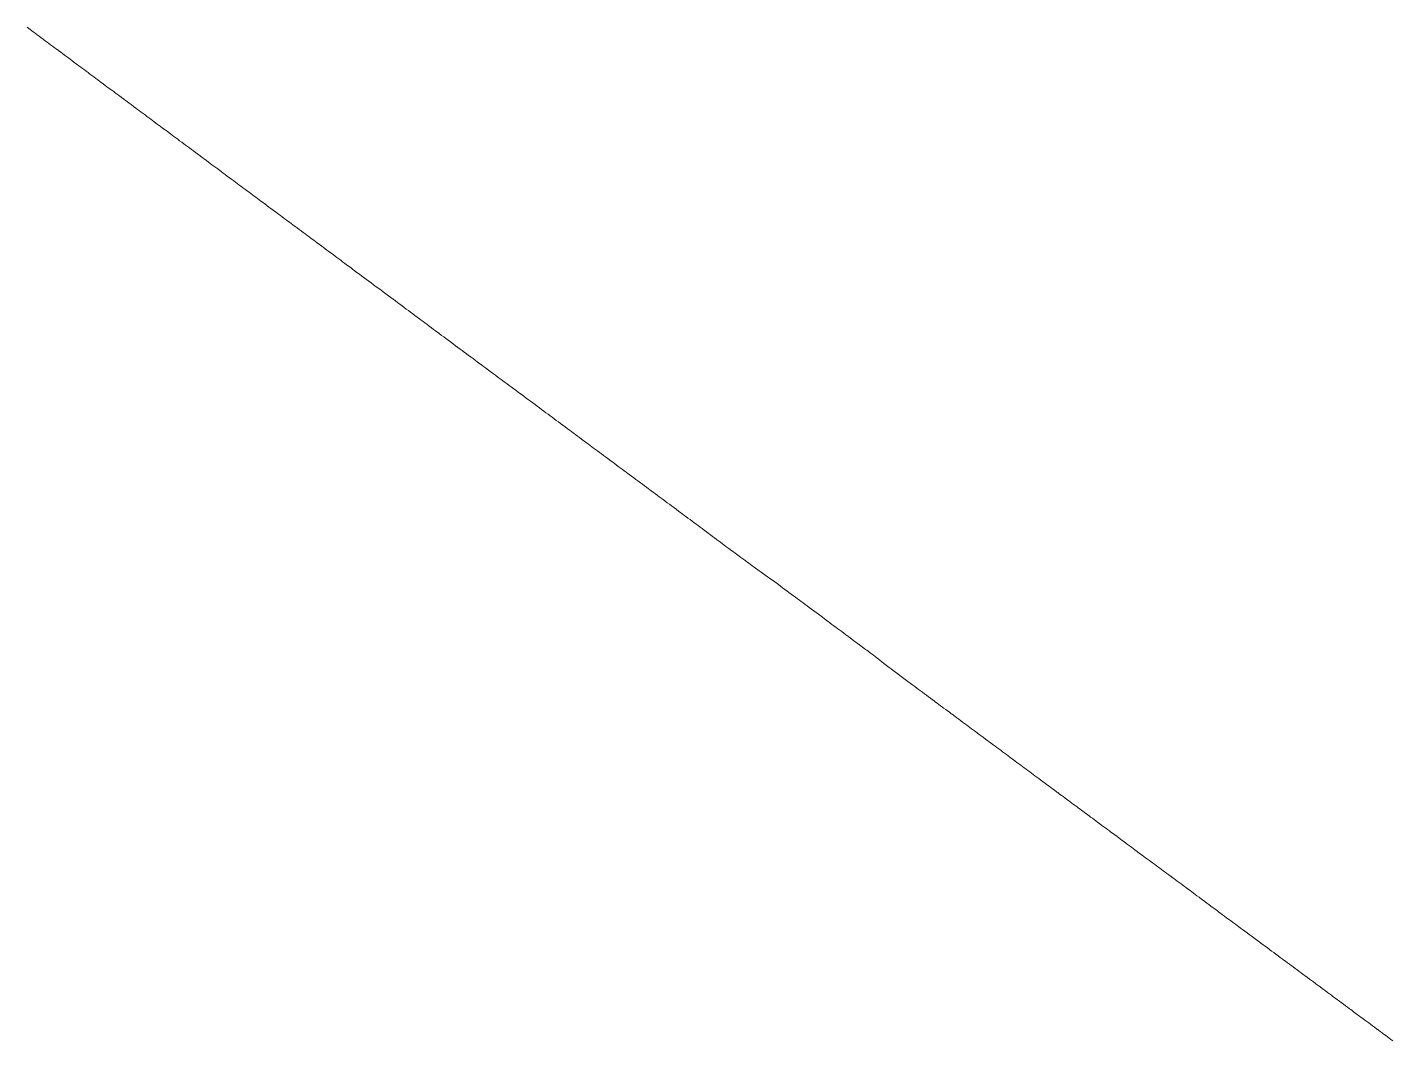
# Model space of a CAD drawing. Header units: metres. Extents: x 628798 to 649928, y 3375999 to 3390963.
# Drawn here: x 639363 to 649928, y 3375999 to 3383837 of the extents above; entities that cross this region are included whole.
import ezdxf

# ---------------------------------------------------------------- set-up
doc = ezdxf.new("R2010")
doc.units = ezdxf.units.M
doc.header["$MEASUREMENT"] = 0
doc.layers.add('Existing IR Track', color=143, linetype='Continuous', lineweight=0)

msp = doc.modelspace()

# ---------------------------------------------------------------- linework, layer by layer
at = {"layer": 'Existing IR Track', "flags": 128}
msp.add_lwpolyline([(649927.7078, 3375999.2734), (649914.4101, 3376009.1091), (649901.1321, 3376018.9301), (649888.0859, 3376028.5904), (649875.0355, 3376038.2538), (649872.4385, 3376040.1846), (649869.8014, 3376042.1291), (649867.0763, 3376044.1605), (649854.4385, 3376053.5123), (649846.2449, 3376059.5479), (649832.0657, 3376070.0475), (649817.8965, 3376080.5396), (649807.7598, 3376088.0505), (649805.902, 3376089.4191), (649796.7274, 3376096.2193), (649787.5124, 3376103.0495), (649771.9211, 3376114.5804), (649756.3138, 3376126.1232), (649742.317, 3376136.4643), (649728.2458, 3376146.8605), (649712.5945, 3376158.4352), (649696.9861, 3376169.9781), (649683.9757, 3376179.6136), (649671.0002, 3376189.2234), (649656.6868, 3376199.8408), (649642.2232, 3376210.5134), (649625.1517, 3376223.2089), (649613.2865, 3376231.9125), (649603.4547, 3376239.2556), (649593.6397, 3376246.5862), (649578.686, 3376257.6201), (649563.795, 3376268.6076), (649546.9544, 3376281.0877), (649530.2698, 3376293.4522), (649514.8981, 3376304.7908), (649499.5999, 3376316.0749), (649483.8196, 3376327.7826), (649467.971, 3376339.5408), (649453.4061, 3376350.2949), (649438.8224, 3376361.0629), (649423.0853, 3376372.7132), (649407.4433, 3376384.2932), (649392.0956, 3376395.6805), (649355.9283, 3376422.4146), (649346.0502, 3376429.7691), (649330.3025, 3376441.3933), (649314.2822, 3376453.2193), (649299.9097, 3376463.9298), (649285.2704, 3376474.8384), (649268.5879, 3376487.0999), (649251.6557, 3376499.545), (649235.8524, 3376511.2094), (649219.9342, 3376522.9587), (649204.1807, 3376534.599), (649188.477, 3376546.2024), (649172.7718, 3376557.8765), (649157.1461, 3376569.4915), (649142.5895, 3376580.2189), (649128.1429, 3376590.8651), (649112.9893, 3376602.1111), (649097.871, 3376613.331), (649085.5935, 3376622.3634), (649073.2536, 3376631.4417), (649057.1899, 3376643.3245), (649041.1234, 3376655.2095), (649024.2039, 3376667.7103), (649007.2699, 3376680.2218), (648990.9658, 3376692.2841), (648974.6197, 3376704.3775), (648958.0327, 3376716.6322), (648941.2944, 3376728.9988), (648924.377, 3376741.5041), (648907.3076, 3376754.1218), (648891.1061, 3376766.1289), (648874.8233, 3376778.1963), (648853.8524, 3376793.7291), (648832.7714, 3376809.3433), (648817.0737, 3376820.9122), (648801.3108, 3376832.5291), (648783.8142, 3376845.4667), (648766.3928, 3376858.3485), (648750.0724, 3376870.4428), (648733.8024, 3376882.4994), (648726.2811, 3376888.0124), (648710.9136, 3376899.3994), (648695.6761, 3376910.6935), (648671.8062, 3376928.6333), (648665.2428, 3376933.3929), (648664.0645, 3376934.1989), (648645.4487, 3376948.0583), (648626.8472, 3376961.9643), (648611.1448, 3376973.6082), (648595.3142, 3376985.3447), (648583.3198, 3376994.1868), (648571.3513, 3377003.0076), (648554.4942, 3377015.4618), (648537.7437, 3377027.8372), (648520.76, 3377040.4374), (648503.801, 3377053.0192), (648489.1812, 3377063.8391), (648474.4281, 3377074.7576), (648455.4329, 3377088.815), (648436.3059, 3377102.9698), (648429.0936, 3377108.3909), (648413.4155, 3377119.9947), (648399.942, 3377130.0308), (648386.2535, 3377140.1494), (648372.5558, 3377150.2749), (648359.5283, 3377159.9168), (648346.482, 3377169.5727), (648331.9949, 3377180.2899), (648317.5162, 3377191.001), (648303.6845, 3377201.2386), (648289.8461, 3377211.4819), (648275.1186, 3377222.3796), (648260.4061, 3377233.267), (648247.3506, 3377242.9166), (648234.2905, 3377252.5696), (648222.1944, 3377261.5095), (648210.1467, 3377270.4224), (648208.6941, 3377271.5496), (648195.0402, 3377281.6426), (648181.321, 3377291.7839), (648166.8279, 3377302.4675), (648152.3385, 3377313.176), (648138.8306, 3377323.188), (648125.2606, 3377333.2459), (648111.2734, 3377343.5848), (648097.2172, 3377353.9749), (648083.4723, 3377364.1345), (648069.7266, 3377374.2947), (648057.8917, 3377383.0718), (648046.0503, 3377391.8536), (648031.0792, 3377402.9286), (648016.0097, 3377414.0765), (648002.3191, 3377424.2134), (647988.5292, 3377434.4237), (647977.4376, 3377442.6323), (647956.5091, 3377458.1408), (647949.6198, 3377463.2651), (647933.1759, 3377475.4961), (647919.4899, 3377485.5972), (647906.0333, 3377495.5281), (647891.3569, 3377506.4161), (647876.6452, 3377517.3302), (647862.2278, 3377528.0064), (647847.8389, 3377538.6615), (647834.2556, 3377548.7338), (647820.6457, 3377558.8256), (647807.8524, 3377568.1987), (647794.9283, 3377577.668), (647777.7365, 3377590.4095), (647766.8718, 3377598.4618), (647748.0016, 3377612.4387), (647735.5246, 3377621.6771), (647721.4811, 3377632.0932), (647707.3716, 3377642.5582), (647692.5016, 3377653.5796), (647677.5817, 3377664.638), (647660.8904, 3377676.9803), (647644.2839, 3377689.2599), (647630.9159, 3377699.1698), (647617.6612, 3377708.9956), (647604.1187, 3377719.0391), (647590.594, 3377729.0695), (647580.7085, 3377736.3947), (647565.4396, 3377747.7152), (647553.7867, 3377756.3459), (647530.9888, 3377773.2318), (647523.4146, 3377778.8575), (647510.0693, 3377788.7695), (647497.6638, 3377797.9543), (647485.2314, 3377807.159), (647471.912, 3377817.0462), (647458.5841, 3377826.9398), (647445.2233, 3377836.8406), (647431.8634, 3377846.7409), (647419.045, 3377856.236), (647406.2074, 3377865.7453), (647391.5182, 3377876.6315), (647376.9427, 3377887.4334), (647363.6749, 3377897.2516), (647350.4864, 3377907.0111), (647335.7655, 3377917.9322), (647329.661, 3377922.461), (647308.4125, 3377938.1941), (647295.8286, 3377947.4961), (647282.7736, 3377957.1766), (647269.6888, 3377966.8792), (647257.1079, 3377976.212), (647244.4968, 3377985.5672), (647231.4304, 3377995.1698), (647218.406, 3378004.7415), (647204.1109, 3378015.3414), (647189.8769, 3378025.8961), (647174.87, 3378037.0244), (647159.8578, 3378048.1566), (647146.1484, 3378058.3212), (647132.4093, 3378068.5078), (647119.1262, 3378078.3575), (647105.8545, 3378088.1988), (647091.6204, 3378098.747), (647077.3988, 3378109.286), (647063.3881, 3378119.674), (647049.3683, 3378130.0686), (647034.915, 3378140.7775), (647020.454, 3378151.4921), (647005.9291, 3378162.2571), (646991.4485, 3378172.9892), (646978.2397, 3378182.7724), (646965.0376, 3378192.5507), (646951.9783, 3378202.2316), (646938.851, 3378211.963), (646924.1588, 3378222.8544), (646909.3983, 3378233.7965), (646894.3934, 3378244.9124), (646879.4231, 3378256.0027), (646865.3036, 3378266.4525), (646851.3024, 3378276.815), (646836.049, 3378288.1266), (646820.8725, 3378299.3811), (646807.8483, 3378309.0289), (646794.8289, 3378318.6731), (646776.2785, 3378332.4065), (646757.7162, 3378346.1488), (646743.4431, 3378356.7335), (646729.1849, 3378367.3071), (646713.9976, 3378378.5692), (646698.7971, 3378389.8411), (646683.759, 3378400.989), (646668.7348, 3378412.1267), (646655.9045, 3378421.65), (646643.1116, 3378431.1455), (646628.7526, 3378441.7858), (646614.3964, 3378452.4239), (646599.4105, 3378463.5565), (646584.3945, 3378474.7116), (646570.3733, 3378485.0878), (646556.3437, 3378495.4702), (646541.7867, 3378506.2554), (646518.5762, 3378523.4535), (646512.4617, 3378527.9818), (646497.7063, 3378538.9096), (646479.8741, 3378552.1428), (646468.8716, 3378560.3078), (646453.2892, 3378571.8464), (646444.5153, 3378578.3373), (646429.8526, 3378589.2076), (646415.1728, 3378600.0905), (646403.2581, 3378608.9093), (646391.2505, 3378617.7969), (646379.6132, 3378626.4385), (646367.923, 3378635.1194), (646351.3417, 3378647.4269), (646334.7572, 3378659.7368), (646319.6567, 3378670.9323), (646304.5754, 3378682.1134), (646289.1327, 3378693.587), (646273.7316, 3378705.0296), (646259.4277, 3378715.642), (646245.168, 3378726.2216), (646229.3966, 3378737.8955), (646213.659, 3378749.5443), (646194.1182, 3378764.0088), (646176.1112, 3378777.3836), (646154.5868, 3378793.3891), (646134.3174, 3378808.4335), (646114.3287, 3378823.2801), (646097.5792, 3378835.7356), (646079.4971, 3378849.1892), (646063.1191, 3378861.5605), (646046.8267, 3378873.9335), (646032.5514, 3378884.9404), (646011.8763, 3378901.1565), (645991.3377, 3378917.2656), (645975.0497, 3378930.1109), (645958.8382, 3378942.8955), (645939.4618, 3378957.8619), (645920.0705, 3378972.8389), (645913.0265, 3378978.234), (645899.0278, 3378988.7485), (645885.0578, 3378999.2409), (645869.1566, 3379011.0381), (645859.1684, 3379018.4627), (645849.2348, 3379025.8468), (645835.3804, 3379036.1345), (645825.145, 3379043.7204), (645814.8465, 3379051.353), (645799.8882, 3379062.3849), (645787.3728, 3379071.7039), (645774.8349, 3379081.0398), (645759.0039, 3379092.7887), (645743.2049, 3379104.5139), (645720.0522, 3379121.6599), (645696.9064, 3379138.8008), (645680.5396, 3379150.9105), (645664.1735, 3379163.0197), (645650.7034, 3379173.0155), (645634.016, 3379185.4046), (645620.7603, 3379195.2938), (645603.4054, 3379208.201), (645589.0616, 3379218.8889), (645573.2076, 3379230.6902), (645560.6042, 3379240.0798), (645547.0459, 3379250.1058), (645528.6336, 3379263.7724), (645514.7865, 3379274.1432), (645483.8738, 3379297.0705), (645466.3994, 3379310.0016), (645447.6389, 3379323.9696), (645430.4705, 3379336.7426), (645413.3955, 3379349.4625), (645397.4174, 3379361.293), (645380.8878, 3379373.5912), (645365.6313, 3379384.8908), (645351.4456, 3379395.4336), (645336.7913, 3379406.2966), (645321.6837, 3379417.5253), (645307.2167, 3379428.2266), (645290.4896, 3379440.7319), (645273.0778, 3379453.5948), (645256.4044, 3379466.0232), (645239.2802, 3379478.7592), (645238.5814, 3379479.2301), (645227.5474, 3379487.3852), (645222.7556, 3379490.9494), (645222.5458, 3379491.0946), (645217.3803, 3379494.9252), (645207.2705, 3379502.473), (645190.611, 3379514.8247), (645175.0013, 3379526.4038), (645146.1533, 3379547.5515), (645128.7706, 3379560.1776), (645115.5406, 3379569.7597), (645104.6955, 3379577.5385), (645099.2113, 3379581.4716), (645090.913, 3379587.4413), (645081.0438, 3379594.5181), (645069.667, 3379602.7326), (645050.9041, 3379616.2713), (645040.4268, 3379623.7906), (645025.8151, 3379634.3466), (644988.3209, 3379661.4205), (644972.2363, 3379672.9187), (644955.5661, 3379684.9764), (644938.9942, 3379696.9579), (644930.0126, 3379703.4507), (644914.6115, 3379714.672), (644899.147, 3379725.9396), (644884.3801, 3379736.7486), (644869.7785, 3379747.4369), (644860.6385, 3379754.169), (644850.1027, 3379761.9916), (644839.6202, 3379769.7745), (644827.3126, 3379778.9216), (644815.0345, 3379788.0468), (644791.8897, 3379805.2652), (644768.7237, 3379822.4995), (644755.5539, 3379832.3011), (644742.2899, 3379842.1729), (644726.693, 3379853.784), (644711.0365, 3379865.4396), (644696.008, 3379876.603), (644681.0087, 3379887.7448), (644665.3169, 3379899.402), (644649.6419, 3379911.0468), (644633.6815, 3379922.9032), (644617.7539, 3379934.7353), (644601.1915, 3379947.0451), (644584.6555, 3379959.3353), (644569.0632, 3379970.9259), (644553.4939, 3379982.4993), (644537.4272, 3379994.4266), (644521.3729, 3380006.3446), (644506.1779, 3380017.6262), (644490.9801, 3380028.9099), (644474.7866, 3380040.8979), (644458.5882, 3380052.8895), (644443.7002, 3380063.9781), (644428.8099, 3380075.0685), (644416.6665, 3380084.1115), (644404.448, 3380093.2103), (644383.4626, 3380108.7869), (644362.3624, 3380124.4428), (644346.5706, 3380136.1147), (644330.76, 3380147.8004), (644314.0989, 3380160.1305), (644297.3961, 3380172.4916), (644281.9216, 3380183.9828), (644266.479, 3380195.4503), (644252.1791, 3380206.0444), (644237.7825, 3380216.7101), (644222.8218, 3380227.7721), (644207.6581, 3380238.9841), (644191.3148, 3380251.0598), (644156.2072, 3380277.0025), (644137.5029, 3380290.8253), (644121.9149, 3380302.382), (644106.3605, 3380313.9139), (644096.5014, 3380321.2019), (644086.6781, 3380328.4635), (644071.1083, 3380339.9331), (644055.1349, 3380351.7006), (644038.2095, 3380364.267), (644020.9115, 3380377.1101), (644008.6476, 3380386.1733), (643996.349, 3380395.2628), (643980.9324, 3380406.9789), (643965.4969, 3380418.7092), (643950.2858, 3380430.0409), (643935.1337, 3380441.3285), (643919.2308, 3380453.037), (643903.2991, 3380464.7668), (643887.1091, 3380476.81), (643870.8082, 3380488.9356), (643853.8668, 3380501.5187), (643837.06, 3380514.0019), (643820.9175, 3380525.9783), (643804.9359, 3380537.8356), (643789.5315, 3380549.3334), (643774.0944, 3380560.8556), (643759.1554, 3380571.9595), (643744.2588, 3380583.0318), (643730.6644, 3380593.1526), (643716.8889, 3380603.4083), (643704.0958, 3380612.9245), (643690.8347, 3380622.787), (643671.2151, 3380637.0687), (643651.4708, 3380651.4412), (643635.8038, 3380663.0926), (643620.2329, 3380674.6735), (643604.5982, 3380686.2866), (643588.9178, 3380697.9337), (643572.9088, 3380709.8584), (643556.9373, 3380721.755), (643540.1327, 3380734.2382), (643523.7325, 3380746.421), (643506.3132, 3380759.3739), (643489.4934, 3380771.8813), (643472.5034, 3380784.4836), (643455.8419, 3380796.8417), (643439.5954, 3380808.8765), (643423.4701, 3380820.8215), (643408.0798, 3380832.2763), (643392.7581, 3380843.6801), (643375.8585, 3380856.2209), (643359.0018, 3380868.7298), (643342.5082, 3380880.9649), (643325.9665, 3380893.2358), (643308.7452, 3380906.018), (643291.6957, 3380918.6727), (643257.3591, 3380944.1452), (643240.2932, 3380956.8102), (643223.0647, 3380969.5961), (643203.6602, 3380983.9683), (643184.0129, 3380998.5204), (643164.7689, 3381012.7771), (643145.3811, 3381027.1404), (643126.1708, 3381041.3873), (643107.267, 3381055.4068), (643091.0194, 3381067.3228), (643075.2366, 3381078.8967), (643051.7999, 3381096.1531), (643028.5512, 3381113.2713), (643006.7494, 3381129.4348), (642984.9744, 3381145.5787), (642969.4881, 3381157.055), (642952.6264, 3381169.5547), (642930.7413, 3381185.8212), (642907.5629, 3381203.0491), (642893.1352, 3381213.7639), (642878.6322, 3381224.5347), (642861.5981, 3381237.1892), (642844.4662, 3381249.9163), (642829.7856, 3381260.8121), (642811.5026, 3381274.3851), (642796.3034, 3381285.6574), (642777.5416, 3381299.5719), (642760.2653, 3381312.4218), (642743.1328, 3381325.1648), (642727.7207, 3381336.5941), (642712.1081, 3381348.1721), (642694.6344, 3381361.1605), (642676.7896, 3381374.4247), (642657.1101, 3381389.0362), (642637.298, 3381403.746), (642619.658, 3381416.8525), (642601.4694, 3381430.3669), (642585.7771, 3381442.0057), (642568.9089, 3381454.5167), (642546.1942, 3381471.4123), (642522.591, 3381488.9689), (642506.6218, 3381500.8315), (642490.6807, 3381512.6732), (642471.9848, 3381526.5685), (642453.371, 3381540.4028), (642439.3475, 3381550.815), (642425.1695, 3381561.3419), (642410.7229, 3381572.066), (642396.2833, 3381582.785), (642378.6114, 3381595.8879), (642360.9346, 3381608.9944), (642344.6659, 3381621.0859), (642328.1372, 3381633.3705), (642311.7619, 3381645.5482), (642295.2563, 3381657.8226), (642278.7921, 3381670.0718), (642262.7599, 3381681.9995), (642245.8531, 3381694.546), (642229.2728, 3381706.85), (642211.4363, 3381720.1245), (642193.6311, 3381733.3482), (642176.1519, 3381746.3352), (642158.6195, 3381759.3619), (642138.1357, 3381774.555), (642117.5614, 3381789.8153), (642099.8783, 3381802.9555), (642082.2644, 3381816.0441), (642062.5843, 3381830.6161), (642042.7985, 3381845.2663), (642023.6689, 3381859.4471), (642004.4294, 3381873.7095), (641986.8893, 3381886.7371), (641969.3581, 3381899.7581), (641951.3717, 3381913.084), (641933.2034, 3381926.5449), (641912.8332, 3381941.6904), (641892.5761, 3381956.7517), (641879.9352, 3381966.1251), (641867.4903, 3381975.3087), (641856.9186, 3381983.1988), (641844.9565, 3381992.0903), (641833.257, 3382000.7867), (641818.0609, 3382012.0494), (641802.8974, 3382023.2879), (641787.534, 3382034.7025), (641772.1843, 3382046.1071), (641759.0909, 3382055.8356), (641745.9799, 3382065.577), (641732.0254, 3382075.9548), (641718.0453, 3382086.3514), (641707.4111, 3382094.2243), (641696.706, 3382102.1497), (641681.3479, 3382113.5732), (641665.9417, 3382125.0324), (641653.4183, 3382134.3621), (641640.8685, 3382143.7115), (641623.0345, 3382156.9819), (641605.2629, 3382170.2057), (641592.4107, 3382179.7582), (641579.6161, 3382189.2679), (641560.2331, 3382203.6859), (641540.8565, 3382218.099), (641526.6892, 3382228.61), (641512.533, 3382239.0988), (641497.1157, 3382250.5656), (641481.7117, 3382262.0086), (641465.9466, 3382273.6815), (641450.2559, 3382285.2993), (641434.4004, 3382297.0546), (641418.5727, 3382308.7893), (641405.0304, 3382318.748), (641391.4042, 3382328.7686), (641378.9543, 3382338.1097), (641366.4409, 3382347.4983), (641350.4573, 3382359.38), (641334.4901, 3382371.2495), (641321.0847, 3382381.2134), (641307.7691, 3382391.1105), (641294.9373, 3382400.6106), (641282.1565, 3382410.0729), (641265.2673, 3382422.6138), (641248.4005, 3382435.138), (641232.6115, 3382446.8763), (641216.8839, 3382458.569), (641199.9705, 3382471.1184), (641183.174, 3382483.581), (641170.659, 3382492.892), (641158.1968, 3382502.1572), (641144.3815, 3382512.3915), (641130.6004, 3382522.6005), (641118.4184, 3382531.6733), (641106.3177, 3382540.6855), (641092.3129, 3382551.0861), (641078.3646, 3382561.4447), (641067.4094, 3382569.5808), (641056.2386, 3382577.8774), (641042.6535, 3382587.9927), (641028.8289, 3382598.2863), (641014.6144, 3382608.8178), (641000.4075, 3382619.3437), (640987.6053, 3382628.8655), (640974.7943, 3382638.3939), (640959.8773, 3382649.472), (640944.9329, 3382660.5705), (640927.2355, 3382673.6805), (640909.6057, 3382686.7404), (640894.3511, 3382698.0537), (640879.1298, 3382709.3423), (640864.564, 3382720.1723), (640836.0952, 3382741.3323), (640822.2308, 3382751.6339), (640806.8417, 3382763.0471), (640791.4259, 3382774.4802), (640778.1985, 3382784.326), (640764.9743, 3382794.1695), (640748.3001, 3382806.5566), (640731.6769, 3382818.9057), (640715.4836, 3382830.9401), (640699.3686, 3382842.9163), (640681.7403, 3382856.0213), (640664.1655, 3382869.0866), (640648.9382, 3382880.3931), (640633.9904, 3382891.4921), (640617.9882, 3382903.404), (640602.2247, 3382915.1382), (640587.7008, 3382925.9148), (640573.1717, 3382936.6953), (640557.4499, 3382948.3801), (640541.7627, 3382960.0392), (640526.56, 3382971.3406), (640511.3207, 3382982.6691), (640497.5813, 3382992.8634), (640483.834, 3383003.0636), (640471.7738, 3383011.9732), (640459.7823, 3383020.8319), (640444.2442, 3383032.3916), (640428.6052, 3383044.0262), (640409.9292, 3383057.8584), (640391.1242, 3383071.7862), (640368.3562, 3383088.7578), (640345.6918, 3383105.6521), (640331.6813, 3383116.0424), (640317.6468, 3383126.4502), (640302.9552, 3383137.3277), (640288.1695, 3383148.2747), (640273.9849, 3383158.803), (640259.896, 3383169.2603), (640244.8579, 3383180.4434), (640229.893, 3383191.572), (640215.9051, 3383201.9649), (640201.8153, 3383212.4334), (640184.1205, 3383225.556), (640166.2859, 3383238.7824), (640150.4466, 3383250.5637), (640134.5367, 3383262.4), (640121.8854, 3383271.7896), (640108.8441, 3383281.469), (640092.6334, 3383293.5154), (640076.0609, 3383305.8307), (640061.0204, 3383316.976), (640045.9179, 3383328.1674), (640031.2342, 3383339.0817), (640016.4913, 3383350.04), (640004.8204, 3383358.7019), (639993.1697, 3383367.3488), (639979.3847, 3383377.5591), (639965.6205, 3383387.754), (639950.9595, 3383398.6414), (639930.9678, 3383413.491), (639923.7816, 3383418.8335), (639907.4833, 3383430.9497), (639894.3692, 3383440.7034), (639877.4961, 3383453.253), (639862.4044, 3383464.4809), (639847.3929, 3383475.6493), (639833.3842, 3383486.0641), (639819.4457, 3383496.4268), (639804.7087, 3383507.3272), (639790.0427, 3383518.1751), (639775.9982, 3383528.6048), (639761.9617, 3383539.0287), (639749.4321, 3383548.3402), (639736.8655, 3383557.6794), (639722.4321, 3383568.4098), (639708.0059, 3383579.1349), (639694.164, 3383589.4296), (639680.3776, 3383599.683), (639665.0116, 3383611.1119), (639649.6782, 3383622.5166), (639635.4406, 3383633.1148), (639621.1786, 3383643.7313), (639603.6858, 3383656.7148), (639586.2546, 3383669.6525), (639571.7966, 3383680.3971), (639557.3961, 3383691.0991), (639543.3126, 3383701.5542), (639529.179, 3383712.0464), (639515.7455, 3383722.0207), (639502.2801, 3383732.0187), (639486.2874, 3383743.8877), (639470.3221, 3383755.7363), (639454.3502, 3383767.5997), (639438.3929, 3383779.4523), (639423.6827, 3383790.3626), (639408.9363, 3383801.2997), (639385.1192, 3383819.0038), (639361.256, 3383836.7423)], dxfattribs=at)

doc.saveas('drawing.dxf')
